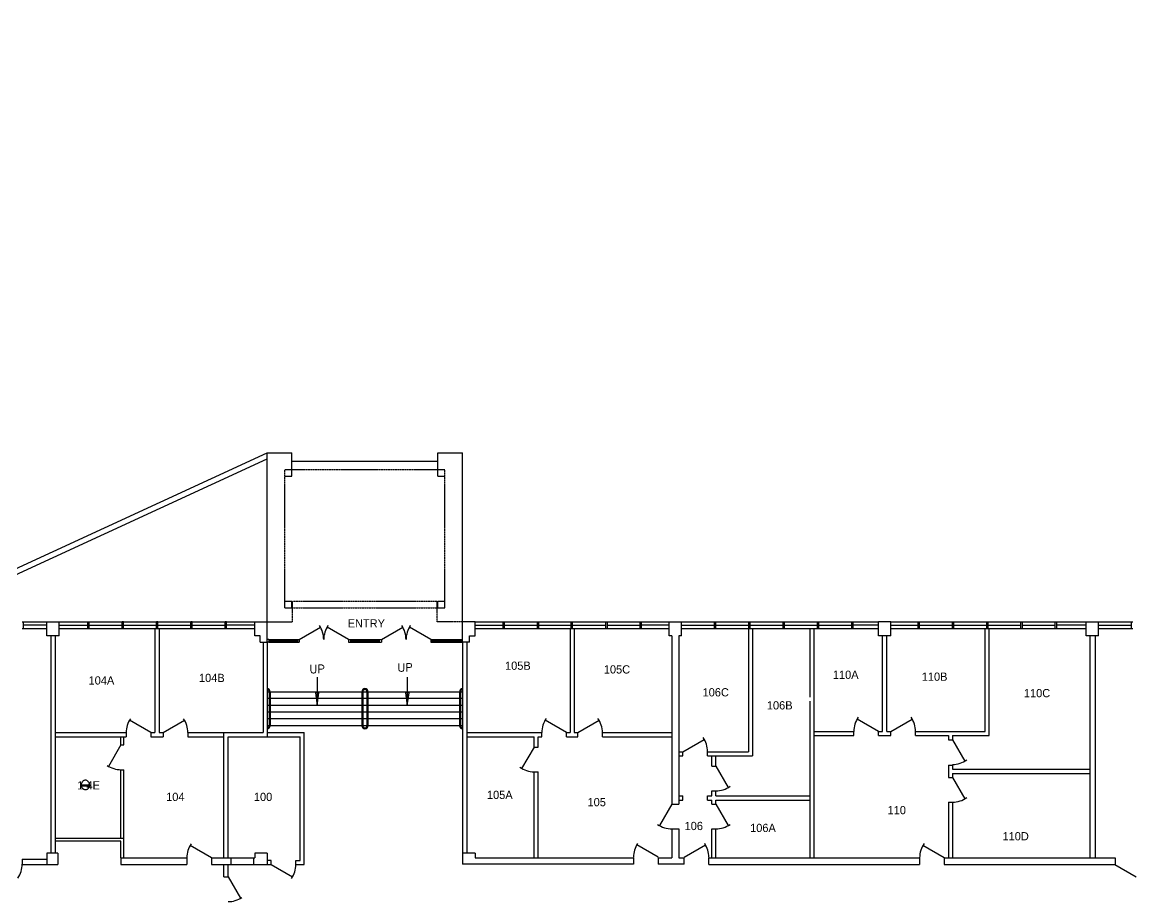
# Model space of a CAD drawing. Header units: inches. Extents: x -34849 to 37501, y -26482 to 39290.
# Drawn here: x 264 to 1881, y 10366 to 11645 of the extents above; entities that cross this region are included whole.
import ezdxf
from ezdxf.enums import TextEntityAlignment as Align

# ---------------------------------------------------------------- set-up
doc = ezdxf.new("R2010")
doc.units = ezdxf.units.IN
doc.header["$MEASUREMENT"] = 0
doc.linetypes.add('HIDDEN', pattern=[0.125, 0.0625, -0.0625])
for name, color, linetype in [('035$02DOORS', 150, 'Continuous'), ('035$02LOD', 251, 'Continuous'), ('035$02OFFICE', 7, 'Continuous'), ('035$02OUT', 7, 'Continuous'), ('035$02WAL', 7, 'Continuous'), ('035$04OFF', 7, 'Continuous')]:
    doc.layers.add(name, color=color, linetype=linetype)
doc.styles.add('ROMANS', font='romans')

# ---------------------------------------------------------------- blocks, each defined once
blk = doc.blocks.new('OFFICE')
at = {"color": 2, "linetype": 'Continuous'}
blk.add_attdef('OFFICE', text='', height=12, dxfattribs=at).set_placement((0, 0), align=Align.MIDDLE)
blk = doc.blocks.new('Easter Egg')
at = {"layer": '035$04OFF'}
for p, q in [((-6.1, 7.1), (5.5, 7.1)), ((-6.1, 5.9), (-5.4, 7.1)), ((-6.1, 5.9), (5.5, 5.9)), ((-4.8, 5.9), (-5.4, 7.1)), ((-4.8, 5.9), (-4.2, 7.1)), ((-3.6, 5.9), (-4.2, 7.1)), ((-3.6, 5.9), (-3, 7.1)), ((-2.4, 5.9), (-3, 7.1)), ((-2.4, 5.9), (-1.7, 7.1)), ((-1.1, 5.9), (-1.7, 7.1)), ((-1.1, 5.9), (-0.5, 7.1)), ((0.1, 5.9), (-0.5, 7.1)), ((0.1, 5.9), (0.7, 7.1)), ((1.3, 5.9), (0.7, 7.1)), ((1.3, 5.9), (2, 7.1)), ((2.6, 5.9), (2, 7.1)), ((2.6, 5.9), (3.2, 7.1)), ((3.8, 5.9), (3.2, 7.1)), ((3.8, 5.9), (4.4, 7.1)), ((5, 5.9), (4.4, 7.1)), ((5, 5.9), (5.5, 6.7))]:
    blk.add_line(p, q, dxfattribs=at)
blk.add_lwpolyline([(-0.4, 14.5), (0.5, 14.4), (1.5, 14.1), (2.4, 13.5), (2.8, 13.2), (3.5, 12.4), (3.8, 12), (4, 11.7), (4.3, 11.2), (4.8, 10.1), (5, 9.6), (5.1, 9.2), (5.3, 8.7), (5.4, 8.2), (5.4, 7.9), (5.4, 7.6), (5.5, 7.1), (5.5, 6.1), (5.5, 5.8), (5.4, 5.3), (5.3, 5), (5.2, 4.6), (5.1, 4.1), (4.9, 3.8), (4.7, 3.4), (4.6, 3.2), (4.4, 2.9), (4.3, 2.8), (4.2, 2.5), (4, 2.3), (3.9, 2.1), (3.4, 1.7), (3.1, 1.4), (2.9, 1.2), (2.3, 0.7), (1.6, 0.4), (0.9, 0.1), (0, 0), (-1, 0), (-2, 0.4), (-2.6, 0.7), (-3, 1), (-3.4, 1.3), (-4.2, 1.9), (-4.6, 2.4), (-4.9, 2.8), (-5.1, 3), (-5.3, 3.3), (-5.5, 3.8), (-5.6, 4.2), (-5.8, 4.7), (-5.9, 5.1), (-6.1, 5.9), (-6.1, 6.4), (-6.1, 6.6), (-6.1, 7.1), (-6.1, 7.4), (-6.1, 7.6), (-5.9, 9), (-5.6, 9.8), (-5.2, 10.9), (-4.5, 12.1), (-3.7, 13), (-3.3, 13.3), (-2.8, 13.7), (-2.5, 13.9), (-2, 14.1), (-1.4, 14.3), (-0.7, 14.4), (-0.5, 14.4), (-0.4, 14.5)], dxfattribs=at)

msp = doc.modelspace()

# ---------------------------------------------------------------- linework, layer by layer
at = {"layer": '035$02DOORS'}
for p, q in [((667.4, 10745.1, 0), (698.6, 10763.1, 0)), ((739.4, 10745.1, 0), (708.2, 10763.1, 0)), ((787.4, 10745.1, 0), (818.6, 10763.1, 0)), ((859.4, 10745.1, 0), (828.2, 10763.1, 0)), ((451.4, 10609.4, 0), (420.2, 10627.4, 0)), ((469.4, 10609.4, 0), (500.6, 10627.4, 0)), ((1057.2, 10609.4, 0), (1026, 10627.4, 0)), ((1073.6, 10609.4, 0), (1104.8, 10627.4, 0)), ((1512, 10611.1, 0), (1480.8, 10629.1, 0)), ((1530, 10611.1, 0), (1561.2, 10629.1, 0)), ((1226.9, 10581.5, 0), (1258, 10599.5, 0)), ((1619.9, 10599.1, 0), (1637.9, 10568, 0)), ((407.9, 10591.4, 0), (389.9, 10560.2, 0)), ((1009.9, 10588.4, 0), (991.9, 10557.2, 0)), ((1274.9, 10560.6, 0), (1292.9, 10529.4, 0)), ((1619.9, 10544.1, 0), (1637.9, 10513, 0)), ((1210.9, 10505.1, 0), (1192.9, 10474, 0)), ((1274.9, 10505.1, 0), (1292.9, 10474, 0)), ((539.9, 10427.1, 0), (508.7, 10445.1, 0)), ((1190.9, 10427.9, 0), (1159.7, 10445.9, 0)), ((1228.6, 10427.9, 0), (1259.8, 10445.9, 0)), ((1607.9, 10427.1, 0), (1576.8, 10445.1, 0)), ((626.9, 10417.1, 0), (658.1, 10399.1, 0)), ((1856.5, 10417.1, 0), (1887.7, 10399.1, 0)), ((563.9, 10399.1, 0), (581.9, 10368, 0))]:
    msp.add_line(p, q, dxfattribs=at)
for centre, start, end in [((667.4, 10745.1, 0), 0, 34.2232), ((739.4, 10745.1, 0), 145.7768, 180), ((787.4, 10745.1, 0), 0, 34.2232), ((859.4, 10745.1, 0), 145.7768, 180), ((451.4, 10609.4, 0), 145.7768, 180), ((469.4, 10609.4, 0), 0, 34.2232), ((1057.2, 10609.4, 0), 144.7411, 180), ((1073.6, 10609.4, 0), 0, 35.2589), ((1512, 10611.1, 0), 144.7411, 180), ((1530, 10611.1, 0), 0, 35.2589), ((1226.9, 10581.5, 0), 0, 35.2589), ((407.9, 10591.4, 0), 235.7768, 270), ((1619.9, 10599.1, 0), 270, 305.2589), ((1009.9, 10588.4, 0), 234.7411, 270), ((1274.9, 10560.6, 0), 270, 305.2589), ((1619.9, 10544.1, 0), 270, 305.2589), ((1210.9, 10505.1, 0), 234.7411, 270), ((1274.9, 10505.1, 0), 270, 305.2589), ((1607.9, 10427.1, 0), 144.7411, 180), ((539.9, 10427.1, 0), 145.7768, 180), ((1190.9, 10427.9, 0), 146.8338, 180), ((1228.6, 10427.9, 0), 0, 33.1662), ((227.9, 10417.8, 0), 325.7768, 0), ((626.9, 10417.1, 0), 325.7768, 0), ((563.9, 10399.1, 0), 270, 304.2232)]:
    msp.add_arc(centre, 36, start, end, dxfattribs=at)
at = {"layer": '035$02LOD'}
for p, q in [((265.7, 10771.1, 0), (299.9, 10771.1, 0)), ((265.7, 10766.3, 0), (299.9, 10766.3, 0)), ((265.7, 10761.1, 0), (299.9, 10761.1, 0)), ((317.9, 10771.1, 0), (359.6, 10771.1, 0)), ((317.9, 10766.1, 0), (359.6, 10766.1, 0)), ((317.9, 10761.1, 0), (359.6, 10761.1, 0)), ((361.6, 10771.1, 0), (602.9, 10771.1, 0)), ((361.6, 10766.1, 0), (409.6, 10766.1, 0)), ((361.6, 10761.1, 0), (409.6, 10761.1, 0)), ((411.6, 10766.2, 0), (459.6, 10766.2, 0)), ((411.6, 10761.1, 0), (459.6, 10761.1, 0)), ((461.6, 10766.2, 0), (509.6, 10766.2, 0)), ((461.6, 10761.1, 0), (509.6, 10761.1, 0)), ((511.6, 10766.2, 0), (559.6, 10766.2, 0)), ((511.6, 10761.1, 0), (559.6, 10761.1, 0)), ((561.6, 10766.3, 0), (602.9, 10766.3, 0)), ((561.6, 10761.1, 0), (602.9, 10761.1, 0)), ((923.9, 10771.1, 0), (964.8, 10771.1, 0)), ((923.9, 10766.1, 0), (964.8, 10766.1, 0)), ((923.9, 10761.1, 0), (964.8, 10761.1, 0)), ((966.8, 10771.1, 0), (1014.8, 10771.1, 0)), ((966.8, 10766.1, 0), (1014.8, 10766.1, 0)), ((966.8, 10761.1, 0), (1014.8, 10761.1, 0)), ((1016.8, 10771.1, 0), (1064.2, 10771.1, 0)), ((1016.8, 10766.2, 0), (1064.2, 10766.2, 0)), ((1016.8, 10761.1, 0), (1064.2, 10761.1, 0)), ((1066.2, 10771.1, 0), (1114.8, 10771.1, 0)), ((1066.2, 10766.2, 0), (1114.8, 10766.2, 0)), ((1066.2, 10761.1, 0), (1114.8, 10761.1, 0)), ((1116.8, 10771.1, 0), (1164.8, 10771.1, 0)), ((1116.8, 10766.2, 0), (1164.8, 10766.2, 0)), ((1116.8, 10761.1, 0), (1164.8, 10761.1, 0)), ((1166.8, 10771.1, 0), (1206.9, 10771.1, 0)), ((1166.8, 10766.3, 0), (1206.9, 10766.3, 0)), ((1166.8, 10761.1, 0), (1206.9, 10761.1, 0)), ((1206.9, 10771.1, 0), (1224.9, 10771.1, 0)), ((1224.9, 10771.1, 0), (1273, 10771.1, 0)), ((1224.9, 10761.1, 0), (1273, 10761.1, 0)), ((1225, 10766.1, 0), (1273, 10766.1, 0)), ((1275, 10771.1, 0), (1323, 10771.1, 0)), ((1275, 10766.1, 0), (1323, 10766.1, 0)), ((1275, 10761.1, 0), (1323, 10761.1, 0)), ((1325, 10771.1, 0), (1373, 10771.1, 0)), ((1325, 10766.2, 0), (1373, 10766.2, 0)), ((1325, 10761.1, 0), (1373, 10761.1, 0)), ((1375, 10771.1, 0), (1423, 10771.1, 0)), ((1375, 10766.2, 0), (1423, 10766.2, 0)), ((1375, 10761.1, 0), (1423, 10761.1, 0)), ((1425, 10771.1, 0), (1473, 10771.1, 0)), ((1425, 10766.2, 0), (1473, 10766.2, 0)), ((1425, 10761.1, 0), (1473, 10761.1, 0)), ((1475, 10771.1, 0), (1511.9, 10771.1, 0)), ((1475, 10766.3, 0), (1511.9, 10766.3, 0)), ((1475, 10761.1, 0), (1511.9, 10761.1, 0)), ((1529.9, 10771.1, 0), (1569.7, 10771.1, 0)), ((1529.9, 10766.1, 0), (1569.7, 10766.1, 0)), ((1529.9, 10761.1, 0), (1569.7, 10761.1, 0)), ((1571.7, 10771.1, 0), (1619.7, 10771.1, 0)), ((1571.7, 10766.1, 0), (1619.7, 10766.1, 0)), ((1571.7, 10761.1, 0), (1619.7, 10761.1, 0)), ((1621.7, 10771.1, 0), (1669.7, 10771.1, 0)), ((1621.7, 10766.2, 0), (1669.7, 10766.2, 0)), ((1621.7, 10761.1, 0), (1669.7, 10761.1, 0)), ((1671.7, 10771.1, 0), (1719.7, 10771.1, 0)), ((1671.7, 10766.2, 0), (1719.7, 10766.2, 0)), ((1671.7, 10761.1, 0), (1719.7, 10761.1, 0)), ((1721.7, 10771.1, 0), (1769.7, 10771.1, 0)), ((1721.7, 10766.2, 0), (1769.7, 10766.2, 0)), ((1721.7, 10761.1, 0), (1769.7, 10761.1, 0)), ((1771.7, 10771.1, 0), (1814.9, 10771.1, 0)), ((1771.7, 10766.3, 0), (1814.9, 10766.3, 0)), ((1771.7, 10761.1, 0), (1814.9, 10761.1, 0)), ((1832.9, 10771.1, 0), (1880.7, 10771.1, 0)), ((1832.9, 10766.1, 0), (1880.7, 10766.1, 0)), ((1832.9, 10761.1, 0), (1880.7, 10761.1, 0)), ((623.2, 10745.1, 0), (665.2, 10745.1, 0)), ((623.2, 10743.1, 0), (665.2, 10743.1, 0)), ((623.2, 10741.1, 0), (665.2, 10741.1, 0)), ((742.4, 10745.1, 0), (784.4, 10745.1, 0)), ((742.4, 10743.1, 0), (784.4, 10743.1, 0)), ((742.4, 10741.1, 0), (784.4, 10741.1, 0)), ((861.7, 10745.1, 0), (903.7, 10745.1, 0)), ((861.7, 10743.1, 0), (903.7, 10743.1, 0)), ((861.7, 10741.1, 0), (903.7, 10741.1, 0)), ((693.9, 10690.3, 0), (693.9, 10648.9, 0)), ((825.1, 10690.3, 0), (825.1, 10648.9, 0)), ((620.9, 10669.1, 0), (623.9, 10669.1, 0)), ((623.9, 10659.2, 0), (620.9, 10659.2, 0)), ((623.9, 10669.1, 0), (623.9, 10619.4, 0)), ((625.4, 10669.1, 0), (758.9, 10669.1, 0)), ((625.4, 10669.1, 0), (625.4, 10619.4, 0)), ((758.9, 10659.2, 0), (625.4, 10659.2, 0)), ((758.9, 10669.1, 0), (758.9, 10619.4, 0)), ((760.4, 10669.1, 0), (766.4, 10669.1, 0)), ((760.4, 10669.1, 0), (760.4, 10619.4, 0)), ((766.4, 10659.2, 0), (760.4, 10659.2, 0)), ((766.4, 10669.1, 0), (766.4, 10619.4, 0)), ((767.9, 10669.1, 0), (901.4, 10669.1, 0)), ((767.9, 10669.1, 0), (767.9, 10619.4, 0)), ((901.4, 10659.2, 0), (767.9, 10659.2, 0)), ((901.4, 10669.1, 0), (901.4, 10619.4, 0)), ((902.9, 10669.1, 0), (902.9, 10619.4, 0)), ((902.9, 10669.1, 0), (905.9, 10669.1, 0)), ((905.9, 10659.2, 0), (902.9, 10659.2, 0)), ((623.9, 10649.2, 0), (620.9, 10649.2, 0)), ((758.9, 10649.2, 0), (625.4, 10649.2, 0)), ((766.4, 10649.2, 0), (760.4, 10649.2, 0)), ((901.4, 10649.2, 0), (767.9, 10649.2, 0)), ((905.9, 10649.2, 0), (902.9, 10649.2, 0)), ((623.9, 10639.3, 0), (620.9, 10639.3, 0)), ((623.9, 10629.3, 0), (620.9, 10629.3, 0)), ((758.9, 10639.3, 0), (625.4, 10639.3, 0)), ((758.9, 10629.3, 0), (625.4, 10629.3, 0)), ((766.4, 10639.3, 0), (760.4, 10639.3, 0)), ((766.4, 10629.3, 0), (760.4, 10629.3, 0)), ((901.4, 10639.3, 0), (767.9, 10639.3, 0)), ((901.4, 10629.3, 0), (767.9, 10629.3, 0)), ((905.9, 10639.3, 0), (902.9, 10639.3, 0)), ((905.9, 10629.3, 0), (902.9, 10629.3, 0)), ((623.9, 10619.4, 0), (620.9, 10619.4, 0)), ((758.9, 10619.4, 0), (625.4, 10619.4, 0)), ((766.4, 10619.4, 0), (760.4, 10619.4, 0)), ((901.4, 10619.4, 0), (767.9, 10619.4, 0)), ((905.9, 10619.4, 0), (902.9, 10619.4, 0))]:
    msp.add_line(p, q, dxfattribs=at)
at = {"layer": '035$02LOD', "linetype": 'Continuous'}
for p, q in [((696.5, 10667.3, 0), (691.4, 10667.3, 0)), ((696.5, 10667.3, 0), (691.4, 10667.3, 0)), ((691.4, 10667.3, 0), (693.9, 10648.9, 0)), ((693.9, 10648.9, 0), (696.5, 10667.3, 0)), ((827.7, 10667.3, 0), (822.5, 10667.3, 0)), ((822.5, 10667.3, 0), (825.1, 10648.9, 0)), ((827.7, 10667.3, 0), (822.6, 10667.3, 0)), ((825.1, 10648.9, 0), (827.7, 10667.3, 0))]:
    msp.add_line(p, q, dxfattribs=at)
at = {"layer": '035$02LOD'}
for centre, radius, start, end in [((620.9, 10669.1, 0), 4.5, 0, 90), ((620.9, 10669.1, 0), 3, 0, 90), ((763.4, 10669.1, 0), 4.5, 0, 180), ((763.4, 10669.1, 0), 3, 0, 180), ((905.9, 10669.1, 0), 4.5, 90, 180), ((905.9, 10669.1, 0), 3, 90, 180), ((620.9, 10619.4, 0), 4.5, 270, 0), ((620.9, 10619.4, 0), 3, 270, 0), ((763.4, 10619.4, 0), 4.5, 180, 0), ((763.4, 10619.4, 0), 3, 180, 0), ((905.9, 10619.4, 0), 4.5, 180, 270), ((905.9, 10619.4, 0), 3, 180, 270)]:
    msp.add_arc(centre, radius, start, end, dxfattribs=at)
at = {"layer": '035$02OUT'}
for p, q in [((177.7, 10813.1, 0), (620.9, 11017.1, 0)), ((620.9, 10741.1, 0), (620.9, 11017.1, 0)), ((620.9, 11017.1, 0), (656.9, 11017.1, 0)), ((656.9, 10983.1, 0), (656.9, 11017.1, 0)), ((869.9, 10983.1, 0), (869.9, 11017.1, 0)), ((869.9, 11017.1, 0), (905.9, 11017.1, 0)), ((905.9, 10741.1, 0), (905.9, 11017.1, 0)), ((185.7, 10808, 0), (620.9, 11008.3, 0)), ((656.9, 11005.1, 0), (869.9, 11005.1, 0)), ((646.9, 10993.1, 0), (656.9, 10993.1, 0)), ((646.9, 10983.1, 0), (656.9, 10983.1, 0)), ((869.9, 10993.1, 0), (879.9, 10993.1, 0)), ((869.9, 10983.1, 0), (879.9, 10983.1, 0)), ((646.9, 10801.1, 0), (656.9, 10801.1, 0)), ((646.9, 10791.1, 0), (656.9, 10791.1, 0)), ((656.9, 10791.1, 0), (656.9, 10801.1, 0)), ((869.9, 10791.1, 0), (869.9, 10801.1, 0)), ((869.9, 10801.1, 0), (879.9, 10801.1, 0)), ((869.9, 10791.1, 0), (879.9, 10791.1, 0)), ((409.6, 10761.1, 0), (409.6, 10771.2, 0)), ((409.6, 10771.2, 0), (411.6, 10771.2, 0)), ((411.6, 10761.1, 0), (411.6, 10771.2, 0)), ((459.6, 10761.1, 0), (459.6, 10771.2, 0)), ((459.6, 10771.2, 0), (461.6, 10771.2, 0)), ((461.6, 10761.1, 0), (461.6, 10771.2, 0)), ((509.6, 10761.1, 0), (509.6, 10771.2, 0)), ((509.6, 10771.2, 0), (511.6, 10771.2, 0)), ((511.6, 10761.1, 0), (511.6, 10771.2, 0)), ((559.6, 10761.1, 0), (559.6, 10771.3, 0)), ((559.6, 10771.3, 0), (561.6, 10771.3, 0)), ((561.6, 10761.1, 0), (561.6, 10771.3, 0)), ((1014.8, 10761.1, 0), (1014.8, 10771.2, 0)), ((1016.8, 10761.1, 0), (1016.8, 10771.2, 0)), ((263.7, 10771.1, 0), (265.7, 10771.1, 0)), ((263.7, 10761.1, 0), (265.7, 10761.1, 0)), ((265.7, 10761.1, 0), (265.7, 10771.1, 0)), ((299.9, 10771.1, 0), (317.9, 10771.1, 0)), ((299.9, 10750.4, 0), (299.9, 10771.1, 0)), ((317.9, 10750.4, 0), (317.9, 10771.1, 0)), ((359.6, 10761.1, 0), (359.6, 10771.1, 0)), ((359.6, 10771.1, 0), (361.6, 10771.1, 0)), ((359.6, 10761.1, 0), (361.6, 10761.1, 0)), ((361.6, 10761.1, 0), (361.6, 10771.1, 0)), ((409.6, 10761.1, 0), (411.6, 10761.1, 0)), ((459.6, 10761.1, 0), (461.6, 10761.1, 0)), ((509.6, 10761.1, 0), (511.6, 10761.1, 0)), ((559.6, 10761.1, 0), (561.6, 10761.1, 0)), ((602.9, 10771.1, 0), (620.9, 10771.1, 0)), ((602.9, 10750.4, 0), (602.9, 10771.1, 0)), ((923.9, 10771.1, 0), (905.9, 10771.1, 0)), ((923.9, 10750.4, 0), (923.9, 10771.1, 0)), ((964.8, 10761.1, 0), (964.8, 10771.1, 0)), ((964.8, 10771.1, 0), (966.8, 10771.1, 0)), ((964.8, 10761.1, 0), (966.8, 10761.1, 0)), ((966.8, 10761.1, 0), (966.8, 10771.1, 0)), ((1014.8, 10771.1, 0), (1016.8, 10771.1, 0)), ((1014.8, 10761.1, 0), (1016.8, 10761.1, 0)), ((1064.2, 10761.1, 0), (1064.2, 10771.1, 0)), ((1064.2, 10771.1, 0), (1066.2, 10771.1, 0)), ((1064.2, 10761.1, 0), (1066.2, 10761.1, 0)), ((1066.2, 10761.1, 0), (1066.2, 10771.1, 0)), ((1114.8, 10761.1, 0), (1114.8, 10771.1, 0)), ((1114.8, 10771.1, 0), (1116.8, 10771.1, 0)), ((1114.8, 10761.1, 0), (1116.8, 10761.1, 0)), ((1116.8, 10761.1, 0), (1116.8, 10771.1, 0)), ((1164.8, 10761.1, 0), (1164.8, 10771.1, 0)), ((1164.8, 10771.1, 0), (1166.8, 10771.1, 0)), ((1164.8, 10761.1, 0), (1166.8, 10761.1, 0)), ((1166.8, 10761.1, 0), (1166.8, 10771.1, 0)), ((1206.9, 10771.1, 0), (1224.9, 10771.1, 0)), ((1206.9, 10750.4, 0), (1206.9, 10771.1, 0)), ((1224.9, 10750.4, 0), (1224.9, 10771.1, 0)), ((1273, 10761.1, 0), (1273, 10771.1, 0)), ((1273, 10771.1, 0), (1275, 10771.1, 0)), ((1273, 10761.1, 0), (1275, 10761.1, 0)), ((1275, 10761.1, 0), (1275, 10771.1, 0)), ((1323, 10761.2, 0), (1323, 10771.1, 0)), ((1323, 10771.1, 0), (1325, 10771.1, 0)), ((1323, 10761.1, 0), (1325, 10761.1, 0)), ((1325, 10761.2, 0), (1325, 10771.1, 0)), ((1373, 10761.2, 0), (1373, 10771.1, 0)), ((1373, 10771.1, 0), (1375, 10771.1, 0)), ((1373, 10761.1, 0), (1375, 10761.1, 0)), ((1375, 10761.2, 0), (1375, 10771.1, 0)), ((1423, 10761.2, 0), (1423, 10771.1, 0)), ((1423, 10771.1, 0), (1425, 10771.1, 0)), ((1423, 10761.1, 0), (1425, 10761.1, 0)), ((1425, 10761.2, 0), (1425, 10771.1, 0)), ((1473, 10761.3, 0), (1473, 10771.1, 0)), ((1473, 10771.1, 0), (1475, 10771.1, 0)), ((1473, 10761.1, 0), (1475, 10761.1, 0)), ((1475, 10761.3, 0), (1475, 10771.1, 0)), ((1529.9, 10771.1, 0), (1511.9, 10771.1, 0)), ((1511.9, 10750.4, 0), (1511.9, 10771.1, 0)), ((1529.9, 10750.4, 0), (1529.9, 10771.1, 0)), ((1569.7, 10761.1, 0), (1569.7, 10771.1, 0)), ((1569.7, 10771.1, 0), (1571.7, 10771.1, 0)), ((1569.7, 10761.1, 0), (1571.7, 10761.1, 0)), ((1571.7, 10761.1, 0), (1571.7, 10771.1, 0)), ((1619.7, 10761.2, 0), (1619.7, 10771.1, 0)), ((1619.7, 10771.1, 0), (1621.7, 10771.1, 0)), ((1619.7, 10761.1, 0), (1621.7, 10761.1, 0)), ((1621.7, 10761.2, 0), (1621.7, 10771.1, 0)), ((1669.7, 10761.2, 0), (1669.7, 10771.1, 0)), ((1669.7, 10771.1, 0), (1671.7, 10771.1, 0)), ((1669.7, 10761.1, 0), (1671.7, 10761.1, 0)), ((1671.7, 10761.2, 0), (1671.7, 10771.1, 0)), ((1719.7, 10761.2, 0), (1719.7, 10771.1, 0)), ((1719.7, 10771.1, 0), (1721.7, 10771.1, 0)), ((1719.7, 10761.1, 0), (1721.7, 10761.1, 0)), ((1721.7, 10761.2, 0), (1721.7, 10771.1, 0)), ((1769.7, 10761.3, 0), (1769.7, 10771.1, 0)), ((1769.7, 10771.1, 0), (1771.7, 10771.1, 0)), ((1769.7, 10761.1, 0), (1771.7, 10761.1, 0)), ((1771.7, 10761.3, 0), (1771.7, 10771.1, 0)), ((1814.9, 10771.1, 0), (1832.9, 10771.1, 0)), ((1814.9, 10750.4, 0), (1814.9, 10771.1, 0)), ((1814.9, 10771.1, 0), (1832.9, 10771.1, 0)), ((1832.9, 10750.4, 0), (1832.9, 10771.1, 0)), ((1880.7, 10761.1, 0), (1880.7, 10771.1, 0)), ((1880.7, 10771.1, 0), (1882.7, 10771.1, 0)), ((1880.7, 10761.1, 0), (1882.7, 10761.1, 0)), ((317.9, 10750.4, 0), (299.9, 10750.4, 0)), ((610.9, 10750.4, 0), (602.9, 10750.4, 0)), ((610.9, 10741.1, 0), (610.9, 10750.4, 0)), ((610.9, 10741.1, 0), (620.9, 10741.1, 0)), ((623.2, 10745.1, 0), (623.2, 10741.1, 0)), ((665.2, 10745.1, 0), (665.2, 10741.1, 0)), ((667.4, 10745.1, 0), (667.4, 10741.1, 0)), ((739.4, 10745.1, 0), (742.4, 10745.1, 0)), ((739.4, 10745.1, 0), (739.4, 10741.1, 0)), ((739.4, 10741.1, 0), (742.4, 10741.1, 0)), ((742.4, 10745.1, 0), (742.4, 10741.1, 0)), ((784.4, 10745.1, 0), (784.4, 10741.1, 0)), ((784.4, 10745.1, 0), (787.4, 10745.1, 0)), ((784.4, 10741.1, 0), (787.4, 10741.1, 0)), ((787.4, 10745.1, 0), (787.4, 10741.1, 0)), ((859.4, 10745.1, 0), (861.7, 10745.1, 0)), ((859.4, 10745.1, 0), (859.4, 10741.1, 0)), ((859.4, 10741.1, 0), (861.7, 10741.1, 0)), ((861.7, 10745.1, 0), (861.7, 10741.1, 0)), ((903.7, 10745.1, 0), (903.7, 10741.1, 0)), ((903.7, 10745.1, 0), (905.9, 10745.1, 0)), ((903.7, 10741.1, 0), (905.9, 10741.1, 0)), ((915.9, 10741.1, 0), (905.9, 10741.1, 0)), ((915.9, 10750.4, 0), (923.9, 10750.4, 0)), ((915.9, 10741.1, 0), (915.9, 10750.4, 0)), ((1210.9, 10750.4, 0), (1206.9, 10750.4, 0)), ((1224.9, 10750.4, 0), (1220.9, 10750.4, 0)), ((1529.9, 10750.4, 0), (1511.9, 10750.4, 0)), ((1832.9, 10750.4, 0), (1814.9, 10750.4, 0))]:
    msp.add_line(p, q, dxfattribs=at)
at = {"layer": '035$02OUT', "linetype": 'HIDDEN'}
for p, q in [((646.9, 10791.1, 0), (646.9, 10993.1, 0)), ((656.9, 10993.1, 0), (869.9, 10993.1, 0)), ((879.9, 10791.1, 0), (879.9, 10993.1, 0)), ((657.8, 10801.1, 0), (868.9, 10801.1, 0)), ((657.8, 10771.1, 0), (657.8, 10800, 0)), ((657.8, 10791.1, 0), (868.9, 10791.1, 0)), ((868.9, 10771.1, 0), (868.9, 10801.1, 0)), ((620.9, 10771.1, 0), (657.8, 10771.1, 0)), ((905.8, 10771.1, 0), (868.9, 10771.1, 0))]:
    msp.add_line(p, q, dxfattribs=at)
at = {"layer": '035$02WAL'}
for p, q in [((457.4, 10761.1, 0), (457.4, 10609.4, 0)), ((463.4, 10761.1, 0), (463.4, 10609.4, 0)), ((1062.4, 10761.1, 0), (1062.4, 10609.4, 0)), ((1068.4, 10761.1, 0), (1068.4, 10609.4, 0)), ((1322.4, 10761.1, 0), (1322.4, 10581.5, 0)), ((1328.4, 10761.1, 0), (1328.4, 10575.5, 0)), ((1411.9, 10761.1, 0), (1411.9, 10661.1, 0)), ((1417.9, 10761.1, 0), (1417.9, 10427.1, 0)), ((1667.4, 10611.1, 0), (1667.4, 10761.1, 0)), ((1673.4, 10605.1, 0), (1673.4, 10761.1, 0)), ((305.9, 10750.4, 0), (305.9, 10433.9, 0)), ((311.9, 10750.4, 0), (311.9, 10433.9, 0)), ((614.9, 10741.1, 0), (614.9, 10609.4, 0)), ((623.2, 10745.1, 0), (620.9, 10745.1, 0)), ((620.9, 10741.1, 0), (620.9, 10603.4, 0)), ((623.2, 10741.1, 0), (620.9, 10741.1, 0)), ((665.2, 10745.1, 0), (667.4, 10745.1, 0)), ((665.2, 10741.1, 0), (667.4, 10741.1, 0)), ((905.9, 10741.1, 0), (905.9, 10433.9, 0)), ((911.9, 10741.1, 0), (911.9, 10433.9, 0)), ((1210.9, 10750.4, 0), (1210.9, 10505.1, 0)), ((1220.9, 10750.4, 0), (1220.9, 10505.1, 0)), ((1518, 10611.1, 0), (1518, 10750.4, 0)), ((1524, 10611.1, 0), (1524, 10750.4, 0)), ((1819.9, 10750.4, 0), (1819.9, 10427.1, 0)), ((1827.9, 10750.4, 0), (1827.9, 10427.1, 0)), ((1411.9, 10655.1, 0), (1411.9, 10427.1, 0)), ((1417.9, 10611.1, 0), (1476, 10611.1, 0)), ((1476, 10605.1, 0), (1476, 10611.1, 0)), ((1512, 10605.1, 0), (1512, 10611.1, 0)), ((1512, 10611.1, 0), (1518, 10611.1, 0)), ((1524, 10611.1, 0), (1530, 10611.1, 0)), ((1530, 10605.1, 0), (1530, 10611.1, 0)), ((1566, 10605.1, 0), (1566, 10611.1, 0)), ((1566, 10611.1, 0), (1667.4, 10611.1, 0)), ((311.9, 10609.4, 0), (415.4, 10609.4, 0)), ((311.9, 10603.4, 0), (415.4, 10603.4, 0)), ((407.9, 10591.4, 0), (407.9, 10603.4, 0)), ((411.9, 10591.4, 0), (411.9, 10603.4, 0)), ((415.4, 10609.4, 0), (415.4, 10603.4, 0)), ((451.4, 10609.4, 0), (451.4, 10603.4, 0)), ((451.4, 10609.4, 0), (457.4, 10609.4, 0)), ((451.4, 10603.4, 0), (469.4, 10603.4, 0)), ((463.4, 10609.4, 0), (469.4, 10609.4, 0)), ((469.4, 10609.4, 0), (469.4, 10603.4, 0)), ((505.4, 10609.4, 0), (505.4, 10603.4, 0)), ((505.4, 10609.4, 0), (557.9, 10609.4, 0)), ((505.4, 10603.4, 0), (557.9, 10603.4, 0)), ((557.9, 10609.4, 0), (614.9, 10609.4, 0)), ((557.9, 10427.1, 0), (557.9, 10609.4, 0)), ((563.9, 10603.4, 0), (620.9, 10603.4, 0)), ((563.9, 10427.1, 0), (563.9, 10603.4, 0)), ((620.9, 10609.4, 0), (674.9, 10609.4, 0)), ((620.9, 10603.4, 0), (668.9, 10603.4, 0)), ((668.9, 10423.1, 0), (668.9, 10603.4, 0)), ((674.9, 10417.1, 0), (674.9, 10609.4, 0)), ((911.9, 10609.4, 0), (1021.2, 10609.4, 0)), ((911.9, 10603.4, 0), (1009.9, 10603.4, 0)), ((1009.9, 10588.4, 0), (1009.9, 10603.4, 0)), ((1015.9, 10588.4, 0), (1015.9, 10603.4, 0)), ((1015.9, 10603.4, 0), (1021.2, 10603.4, 0)), ((1021.2, 10603.4, 0), (1021.2, 10609.4, 0)), ((1057.2, 10603.4, 0), (1057.2, 10609.4, 0)), ((1057.2, 10609.4, 0), (1062.4, 10609.4, 0)), ((1057.2, 10603.4, 0), (1073.6, 10603.4, 0)), ((1068.4, 10609.4, 0), (1073.6, 10609.4, 0)), ((1073.6, 10603.4, 0), (1073.6, 10609.4, 0)), ((1109.6, 10603.4, 0), (1109.6, 10609.4, 0)), ((1109.6, 10609.4, 0), (1210.9, 10609.4, 0)), ((1109.6, 10603.4, 0), (1210.9, 10603.4, 0)), ((1417.9, 10605.1, 0), (1476, 10605.1, 0)), ((1512, 10605.1, 0), (1530, 10605.1, 0)), ((1566, 10605.1, 0), (1613.9, 10605.1, 0)), ((1613.9, 10605.1, 0), (1613.9, 10599.1, 0)), ((1613.9, 10599.1, 0), (1619.9, 10599.1, 0)), ((1619.9, 10605.1, 0), (1673.4, 10605.1, 0)), ((1619.9, 10605.1, 0), (1619.9, 10599.1, 0)), ((407.9, 10591.4, 0), (411.9, 10591.4, 0)), ((1009.9, 10588.4, 0), (1015.9, 10588.4, 0)), ((1220.9, 10581.5, 0), (1226.9, 10581.5, 0)), ((1226.9, 10575.5, 0), (1226.9, 10581.5, 0)), ((1262.9, 10581.5, 0), (1322.4, 10581.5, 0)), ((1262.9, 10575.5, 0), (1262.9, 10581.5, 0)), ((1220.9, 10575.5, 0), (1226.9, 10575.5, 0)), ((1262.9, 10575.5, 0), (1328.4, 10575.5, 0)), ((1268.9, 10560.6, 0), (1268.9, 10575.5, 0)), ((1274.9, 10560.6, 0), (1274.9, 10575.5, 0)), ((1613.9, 10562.1, 0), (1613.9, 10544.1, 0)), ((1613.9, 10562.1, 0), (1619.9, 10562.1, 0)), ((1619.9, 10562.1, 0), (1619.9, 10556.1, 0)), ((407.9, 10455.1, 0), (407.9, 10555.4, 0)), ((407.9, 10555.4, 0), (411.9, 10555.4, 0)), ((411.9, 10427.1, 0), (411.9, 10555.4, 0)), ((1009.9, 10427.1, 0), (1009.9, 10552.4, 0)), ((1009.9, 10552.4, 0), (1015.9, 10552.4, 0)), ((1015.9, 10427.1, 0), (1015.9, 10552.4, 0)), ((1268.9, 10560.6, 0), (1274.9, 10560.6, 0)), ((1619.9, 10556.1, 0), (1819.9, 10556.1, 0)), ((1619.9, 10550.1, 0), (1819.9, 10550.1, 0)), ((1619.9, 10550.1, 0), (1619.9, 10544.1, 0)), ((1613.9, 10544.1, 0), (1619.9, 10544.1, 0)), ((1220.9, 10517.1, 0), (1226.9, 10517.1, 0)), ((1226.9, 10511.1, 0), (1226.9, 10517.1, 0)), ((1262.9, 10517.1, 0), (1268.9, 10517.1, 0)), ((1262.9, 10511.1, 0), (1262.9, 10517.1, 0)), ((1268.9, 10524.6, 0), (1274.9, 10524.6, 0)), ((1268.9, 10517.1, 0), (1268.9, 10524.6, 0)), ((1274.9, 10517.1, 0), (1274.9, 10524.6, 0)), ((1274.9, 10517.1, 0), (1411.9, 10517.1, 0)), ((1210.9, 10505.1, 0), (1220.9, 10505.1, 0)), ((1220.9, 10511.1, 0), (1226.9, 10511.1, 0)), ((1262.9, 10511.1, 0), (1268.9, 10511.1, 0)), ((1268.9, 10505.1, 0), (1268.9, 10511.1, 0)), ((1268.9, 10505.1, 0), (1274.9, 10505.1, 0)), ((1274.9, 10511.1, 0), (1411.9, 10511.1, 0)), ((1274.9, 10505.1, 0), (1274.9, 10511.1, 0)), ((1613.9, 10508.1, 0), (1613.9, 10427.1, 0)), ((1613.9, 10508.1, 0), (1619.9, 10508.1, 0)), ((1619.9, 10508.1, 0), (1619.9, 10427.1, 0)), ((1210.9, 10469.1, 0), (1210.9, 10427.1, 0)), ((1210.9, 10469.1, 0), (1220.9, 10469.1, 0)), ((1220.9, 10469.1, 0), (1220.9, 10427.1, 0)), ((1268.9, 10427.1, 0), (1268.9, 10469.1, 0)), ((1268.9, 10469.1, 0), (1274.9, 10469.1, 0)), ((1274.9, 10427.1, 0), (1274.9, 10469.1, 0)), ((411.9, 10455.1, 0), (311.9, 10455.1, 0)), ((407.9, 10451.1, 0), (311.9, 10451.1, 0)), ((407.9, 10427.1, 0), (407.9, 10451.1, 0)), ((299.9, 10433.9, 0), (299.9, 10417.1, 0)), ((315.9, 10433.9, 0), (299.9, 10433.9, 0)), ((315.9, 10433.9, 0), (315.9, 10417.1, 0)), ((620.9, 10433.9, 0), (602.9, 10433.9, 0)), ((602.9, 10433.9, 0), (602.9, 10427.1, 0)), ((620.9, 10433.9, 0), (620.9, 10417.1, 0)), ((923.9, 10433.9, 0), (905.9, 10433.9, 0)), ((905.9, 10433.9, 0), (905.9, 10417.9, 0)), ((923.9, 10433.9, 0), (923.9, 10427.1, 0)), ((263.9, 10425.2, 0), (299.9, 10425.2, 0)), ((263.9, 10425.2, 0), (263.9, 10417.2, 0)), ((263.9, 10417.2, 0), (299.9, 10417.2, 0)), ((263.9, 10417.2, 0), (299.9, 10417.1, 0)), ((299.9, 10417.1, 0), (315.9, 10417.1, 0)), ((407.9, 10427.1, 0), (503.9, 10427.1, 0)), ((407.9, 10427.1, 0), (407.9, 10417.1, 0)), ((407.9, 10417.1, 0), (503.9, 10417.1, 0)), ((503.9, 10427.1, 0), (503.9, 10417.1, 0)), ((539.9, 10427.1, 0), (567.9, 10427.1, 0)), ((539.9, 10427.1, 0), (539.9, 10417.1, 0)), ((539.9, 10417.1, 0), (567.9, 10417.1, 0)), ((557.9, 10399.1, 0), (557.9, 10417.1, 0)), ((563.9, 10399.1, 0), (563.9, 10417.1, 0)), ((567.9, 10427.1, 0), (600.9, 10427.1, 0)), ((567.9, 10427.1, 0), (567.9, 10417.1, 0)), ((567.9, 10417.1, 0), (600.9, 10417.1, 0)), ((600.9, 10427.1, 0), (602.9, 10427.1, 0)), ((600.9, 10427.1, 0), (600.9, 10417.1, 0)), ((600.9, 10417.1, 0), (620.9, 10417.1, 0)), ((626.9, 10423.1, 0), (620.9, 10423.1, 0)), ((620.9, 10417.1, 0), (626.9, 10417.1, 0)), ((626.9, 10417.1, 0), (626.9, 10423.1, 0)), ((662.9, 10423.1, 0), (668.9, 10423.1, 0)), ((662.9, 10417.1, 0), (662.9, 10423.1, 0)), ((662.9, 10417.1, 0), (674.9, 10417.1, 0)), ((1154.9, 10417.9, 0), (905.9, 10417.9, 0)), ((923.9, 10427.1, 0), (1154.9, 10427.1, 0)), ((1154.9, 10427.1, 0), (1154.9, 10417.9, 0)), ((1190.9, 10427.1, 0), (1210.9, 10427.1, 0)), ((1190.9, 10427.1, 0), (1190.9, 10417.9, 0)), ((1228.6, 10417.9, 0), (1190.9, 10417.9, 0)), ((1220.9, 10427.1, 0), (1228.6, 10427.1, 0)), ((1228.6, 10417.9, 0), (1228.6, 10427.1, 0)), ((1264.6, 10427.1, 0), (1571.9, 10427.1, 0)), ((1264.6, 10417.1, 0), (1264.6, 10427.1, 0)), ((1264.6, 10417.1, 0), (1571.9, 10417.1, 0)), ((1571.9, 10427.1, 0), (1571.9, 10417.1, 0)), ((1607.9, 10427.1, 0), (1856.9, 10427.1, 0)), ((1607.9, 10427.1, 0), (1607.9, 10417.1, 0)), ((1607.9, 10417.1, 0), (1856.9, 10417.1, 0)), ((1856.9, 10427.1, 0), (1856.9, 10417.1, 0)), ((557.9, 10399.1, 0), (563.9, 10399.1, 0))]:
    msp.add_line(p, q, dxfattribs=at)
at = {"layer": '035$04OFF', "color": 1}
msp.add_circle((4615.6, 6404.2, 0), 32885.9, dxfattribs=at)

# ---------------------------------------------------------------- block references
at = {"layer": '035$02OFFICE', "color": 7}
ref = msp.add_blockref('OFFICE', (986.4, 10707), dxfattribs=at)
ref.add_attrib('OFFICE', '105B', dxfattribs={"layer": '0', "color": 7, "linetype": 'Continuous', "height": 12}).set_placement((986.4, 10707), align=Align.MIDDLE)
ref = msp.add_blockref('OFFICE', (1130.8, 10701.6), dxfattribs=at)
ref.add_attrib('OFFICE', '105C', dxfattribs={"layer": '0', "color": 7, "linetype": 'Continuous', "height": 12}).set_placement((1130.8, 10701.6), align=Align.MIDDLE)
ref = msp.add_blockref('OFFICE', (379.4, 10685.5), dxfattribs=at)
ref.add_attrib('OFFICE', '104A', dxfattribs={"layer": '0', "color": 7, "linetype": 'Continuous', "height": 12}).set_placement((379.4, 10685.5), align=Align.MIDDLE)
ref = msp.add_blockref('OFFICE', (540.3, 10689.2, 0), dxfattribs=at)
ref.add_attrib('OFFICE', '104B', dxfattribs={"layer": '0', "color": 7, "linetype": 'Continuous', "height": 12}).set_placement((540.3, 10689.2, 0), align=Align.MIDDLE)
ref = msp.add_blockref('OFFICE', (1464.2, 10693.8), dxfattribs=at)
ref.add_attrib('OFFICE', '110A', dxfattribs={"layer": '0', "color": 7, "linetype": 'Continuous', "height": 12}).set_placement((1464.2, 10693.8), align=Align.MIDDLE)
ref = msp.add_blockref('OFFICE', (1593.8, 10691), dxfattribs=at)
ref.add_attrib('OFFICE', '110B', dxfattribs={"layer": '0', "color": 7, "linetype": 'Continuous', "height": 12}).set_placement((1593.8, 10691), align=Align.MIDDLE)
ref = msp.add_blockref('OFFICE', (1743.1, 10667), dxfattribs=at)
ref.add_attrib('OFFICE', '110C', dxfattribs={"layer": '0', "color": 7, "linetype": 'Continuous', "height": 12}).set_placement((1743.1, 10667), align=Align.MIDDLE)
ref = msp.add_blockref('OFFICE', (487.1, 10515.8), dxfattribs=at)
ref.add_attrib('OFFICE', '104', dxfattribs={"layer": '0', "color": 7, "linetype": 'Continuous', "height": 12}).set_placement((487.1, 10515.8), align=Align.MIDDLE)
ref = msp.add_blockref('OFFICE', (615, 10515.8), dxfattribs=at)
ref.add_attrib('OFFICE', '100', dxfattribs={"layer": '0', "color": 7, "linetype": 'Continuous', "height": 12}).set_placement((615, 10515.8), align=Align.MIDDLE)
ref = msp.add_blockref('OFFICE', (1101.3, 10508.1), dxfattribs=at)
ref.add_attrib('OFFICE', '105', dxfattribs={"layer": '0', "color": 7, "linetype": 'Continuous', "height": 12}).set_placement((1101.3, 10508.1), align=Align.MIDDLE)
ref = msp.add_blockref('OFFICE', (1538.6, 10496.5), dxfattribs=at)
ref.add_attrib('OFFICE', '110', dxfattribs={"layer": '0', "color": 7, "linetype": 'Continuous', "height": 12}).set_placement((1538.6, 10496.5), align=Align.MIDDLE)
ref = msp.add_blockref('OFFICE', (1242.8, 10473.4), dxfattribs=at)
ref.add_attrib('OFFICE', '106', dxfattribs={"layer": '0', "color": 7, "linetype": 'Continuous', "height": 12}).set_placement((1242.8, 10473.4), align=Align.MIDDLE)
ref = msp.add_blockref('OFFICE', (1343.6, 10470.6), dxfattribs=at)
ref.add_attrib('OFFICE', '106A', dxfattribs={"layer": '0', "color": 7, "linetype": 'Continuous', "height": 12}).set_placement((1343.6, 10470.6), align=Align.MIDDLE)
ref = msp.add_blockref('OFFICE', (1711.9, 10458.4), dxfattribs=at)
ref.add_attrib('OFFICE', '110D', dxfattribs={"layer": '0', "color": 7, "linetype": 'Continuous', "height": 12}).set_placement((1711.9, 10458.4), align=Align.MIDDLE)
at = {"layer": '035$04OFF'}
msp.add_blockref('Easter Egg', (356.3, 10526), dxfattribs=at)

# ---------------------------------------------------------------- texts
for s, p in [('ENTRY', (738.3, 10762.7)), ('106C', (1255.6, 10662.2)), ('106B', (1349.3, 10643.2)), ('1 4E', (344.2, 10526.6)), ('105A', (941.3, 10512.7))]:
    msp.add_text(s, height=12).set_placement(p)
at = {"layer": '035$02LOD', "style": 'ROMANS'}
for p in [(682.8, 10696, 0), (811, 10698.4, 0)]:
    msp.add_text('UP', height=12, dxfattribs=at).set_placement(p)

doc.saveas('drawing.dxf')
